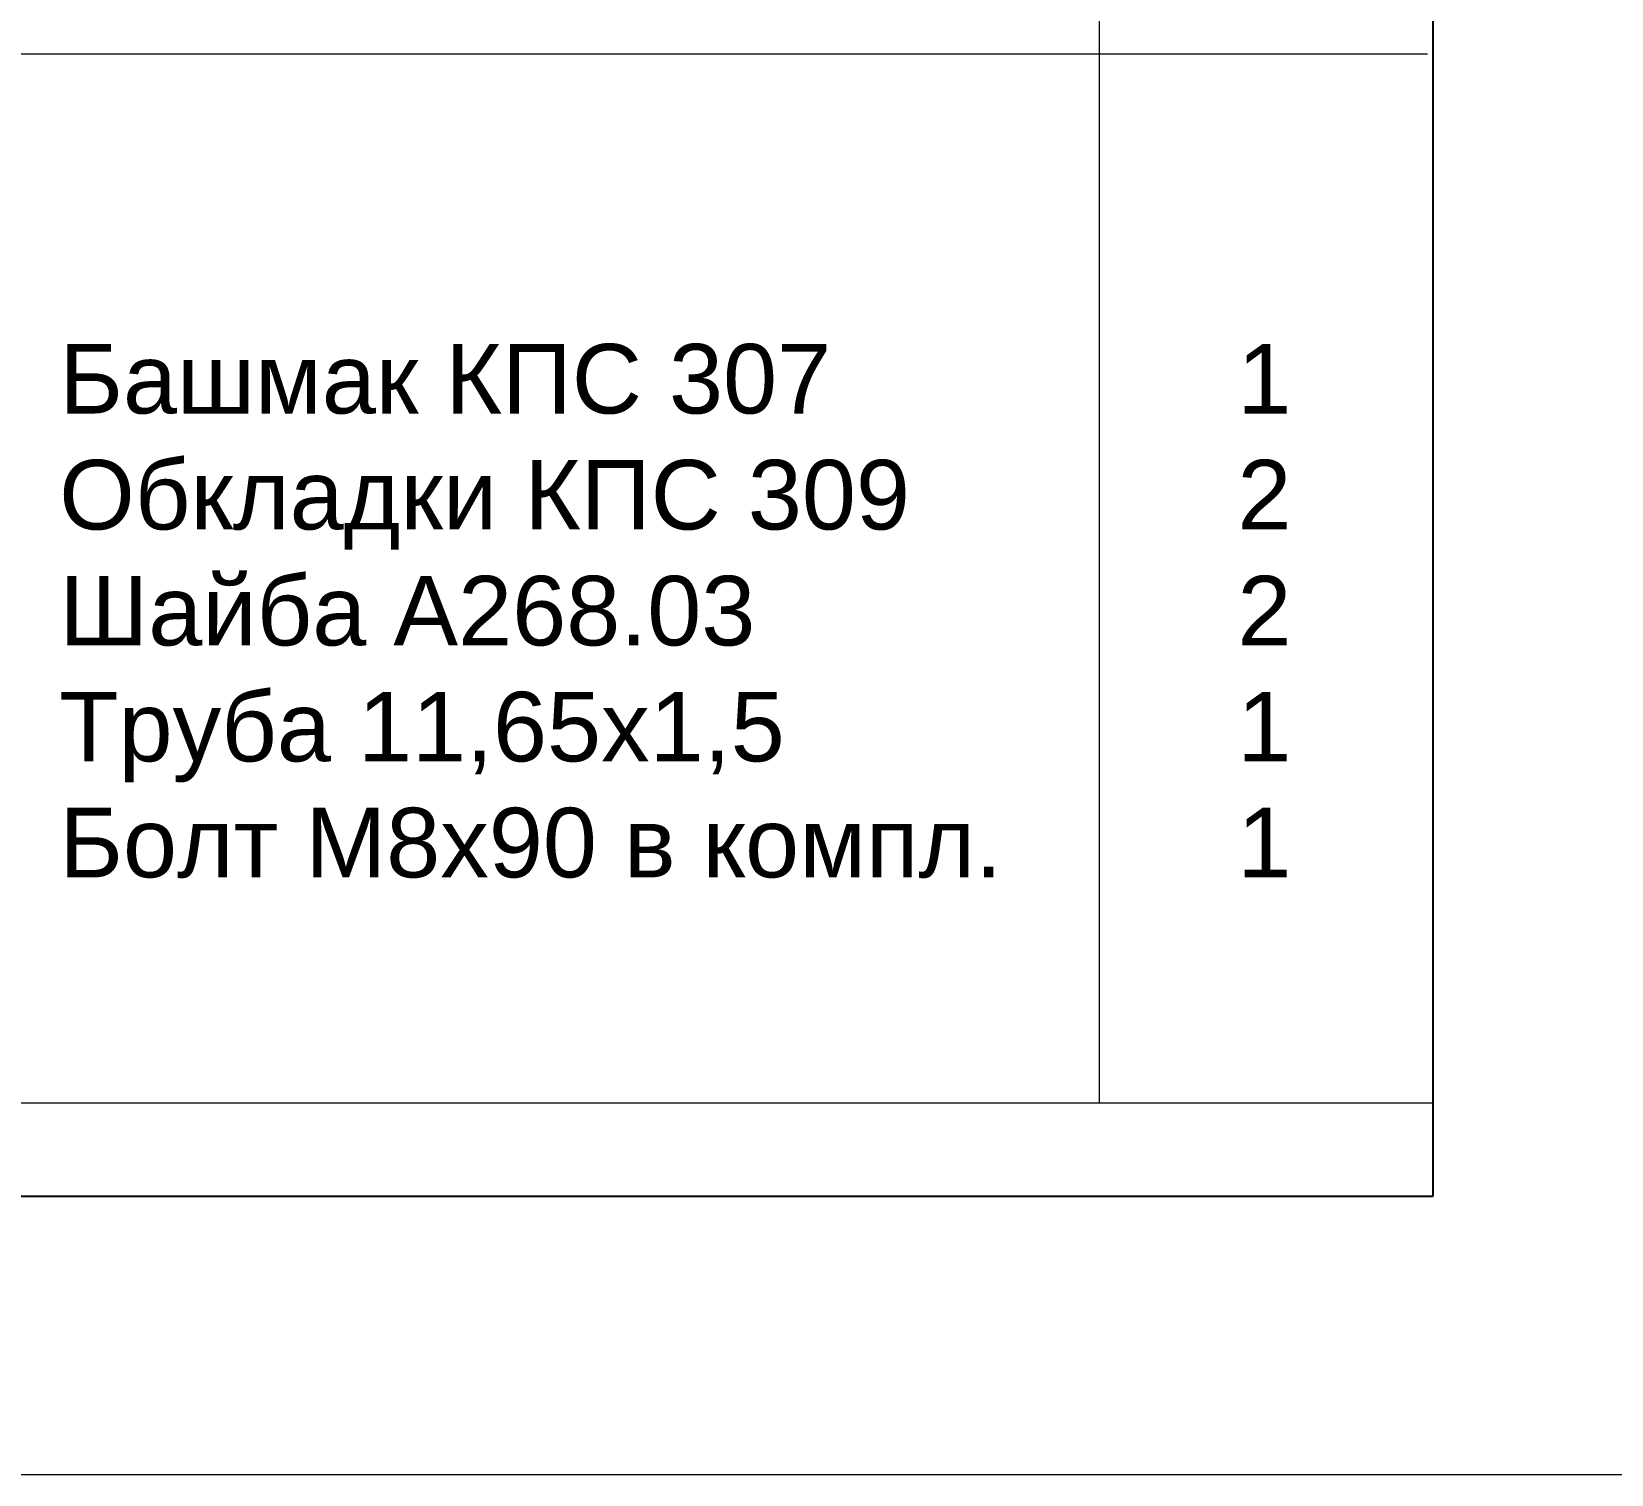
# Model space of a CAD drawing. Extents: x -37 to 4620, y -49 to 348.
# Drawn here: x 1609.6 to 1666.4, y 0 to 51.9 of the extents above; entities that cross this region are included whole.
import ezdxf

# ---------------------------------------------------------------- set-up
doc = ezdxf.new("R2010")
doc.units = 0
doc.header["$LTSCALE"] = 5
doc.layers.add('Рамки', color=1, linetype='CONTINUOUS', lineweight=15)
doc.layers.add('Текстовый', color=7, linetype='CONTINUOUS', lineweight=9)
doc.layers.add('Скрытые', color=14, linetype='CONTINUOUS', plot=False)
doc.styles.add('Каталожный', font='arial.ttf', dxfattribs={"height": 2.5})

msp = doc.modelspace()

# ---------------------------------------------------------------- linework, layer by layer
at = {"layer": 'Рамки'}
for p, q in [((1648, 279.858), (1648, 13.351)), ((1660, 279.858), (1660, 13.351))]:
    msp.add_line(p, q, dxfattribs=at)
at = {"layer": 'Рамки', "linetype": 'Continuous'}
for p, q in [((1495, 51.052), (1659.803, 51.053)), ((1495, 13.351), (1660, 13.351))]:
    msp.add_line(p, q, dxfattribs=at)
msp.add_lwpolyline([(1680, 297), (1470, 297), (1470, 0), (1680, 0)], close=True, dxfattribs=at)
at = {"layer": 'Скрытые', "linetype": 'Continuous'}
msp.add_lwpolyline([(1660, 10), (1660, 287), (1495, 287), (1495, 10)], close=True, dxfattribs=at)

# ---------------------------------------------------------------- texts
at = {"layer": 'Текстовый', "color": 1, "linetype": 'Continuous', "char_height": 2.5, "attachment_point": 1, "style": 'Каталожный'}
for s, insert, width in [('\\pxql;Башмак КПС 307\\PОбкладки КПС 309\\PШайба А268.03\\PТруба 11,65х1,5\\PБолт М8х90 в компл.', (1610.628, 40.627, 729.711), 39.58289), ('\\pxqc;1\\P2\\P2\\P1\\P1', (1648.071, 40.627, 729.711), 11.7315)]:
    msp.add_mtext(s, dxfattribs=dict(at, insert=insert, width=width))

doc.saveas('drawing.dxf')
